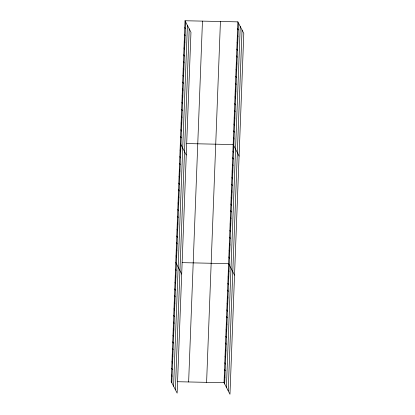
<?xml version="1.0" encoding="UTF-8"?>
<svg xmlns="http://www.w3.org/2000/svg" width="415" height="415" viewBox="0 0 415 415"><rect width="100%" height="100%" fill="white"/><g stroke="black" fill="none" stroke-linecap="round" stroke-linejoin="round"><path stroke-width="0.62" d="M185.028 20.75L171.203 381.587L177.132 393.135L190.962 32.292L185.028 20.75L237.868 21.865L243.797 33.413L229.972 394.25L224.038 382.708L237.868 21.865M171.836 382.827L185.661 21.99M173.584 386.23L187.409 25.388M175.384 389.732L189.214 28.894M188.638 381.956L202.463 21.118M206.603 382.339L220.427 21.497M224.676 383.942L238.501 23.105M226.424 387.345L240.249 26.503M228.224 390.847L242.049 30.01M186.786 143.574L233.168 144.555L239.097 156.097M182.221 262.648L228.603 263.629L234.537 275.171M177.662 381.727L224.038 382.708M237.603 28.682L238.241 29.922M237.344 35.498L237.982 36.738M237.084 42.314L237.717 43.554M236.82 49.131L237.458 50.365M236.56 55.947L237.198 57.182M236.301 62.764L236.934 63.998M236.036 69.58L236.675 70.815M235.777 76.396L236.415 77.631M235.518 83.208L236.151 84.447M235.253 90.024L235.891 91.264M234.994 96.84L235.627 98.08M234.734 103.657L235.367 104.896M234.47 110.473L235.108 111.713M234.21 117.289L234.843 118.524M184.768 27.566L185.401 28.801M233.951 124.106L234.584 125.34M184.504 34.383L185.142 35.617M233.687 130.922L234.325 132.157M184.244 41.199L184.877 42.434M233.427 137.739L234.06 138.973M183.98 48.016L184.618 49.25M183.721 54.827L184.359 56.067M232.914 151.169L233.546 152.404M183.461 61.643L184.094 62.883M232.659 157.783L233.292 159.023M183.197 68.459L183.835 69.699M232.405 164.397L233.043 165.637M182.937 75.276L183.575 76.516M232.151 171.016L232.789 172.251M231.897 177.63L232.535 178.865M182.678 82.092L183.311 83.332M231.643 184.244L232.281 185.484M182.413 88.909L183.051 90.143M231.388 190.859L232.026 192.098M182.154 95.725L182.792 96.96M231.139 197.478L231.772 198.712M181.895 102.541L182.527 103.776M230.885 204.092L231.518 205.326M181.63 109.358L182.268 110.592M230.631 210.706L231.264 211.946M181.371 116.174L182.009 117.409M230.377 217.32L231.015 218.56M181.111 122.985L181.744 124.225M230.123 223.939L230.761 225.174M180.847 129.802L181.485 131.041M229.869 230.553L230.507 231.788M180.587 136.618L181.225 137.858M229.614 237.167L230.252 238.407M180.328 143.434L186.257 154.977M229.365 243.781L229.998 245.021M180.074 150.048L180.707 151.288M229.111 250.401L229.744 251.635M179.82 156.668L180.458 157.902M228.857 257.015L229.49 258.249M179.565 163.282L180.203 164.516M179.311 169.896L179.949 171.136M228.349 270.243L228.987 271.483M179.057 176.51L179.695 177.75M228.094 276.862L228.732 278.097M178.808 183.129L179.441 184.364M227.84 283.476L228.478 284.711M178.554 189.743L179.187 190.978M227.591 290.09L228.224 291.33M178.3 196.357L178.932 197.597M227.337 296.704L227.97 297.944M178.045 202.971L178.683 204.211M227.083 303.324L227.716 304.558M177.791 209.591L178.429 210.825M226.829 309.938L227.467 311.172M177.537 216.205L178.175 217.444M226.574 316.552L227.213 317.791M177.283 222.819L177.921 224.059M226.32 323.166L226.958 324.406M177.029 229.438L177.667 230.673M226.066 329.785L226.704 331.02M176.78 236.052L177.413 237.287M225.817 336.399L226.45 337.634M176.525 242.666L177.158 243.906M225.563 343.013L226.196 344.253M176.271 249.28L176.904 250.52M225.309 349.627L225.942 350.867M176.017 255.899L176.655 257.134M225.055 356.246L225.693 357.481M175.763 262.513L181.697 274.056M224.8 362.86L225.438 364.095M175.509 269.127L176.147 270.367M224.546 369.475L225.184 370.714M175.255 275.742L175.893 276.981M224.292 376.089L224.93 377.328M175.006 282.361L175.638 283.595M174.751 288.975L175.384 290.21M174.497 295.589L175.13 296.829M174.243 302.203L174.881 303.443M173.989 308.822L174.627 310.057M173.735 315.436L174.373 316.671M173.48 322.05L174.118 323.29M173.231 328.664L173.864 329.904M172.977 335.284L173.61 336.518M172.723 341.898L173.356 343.132M172.469 348.512L173.107 349.752M172.215 355.126L172.853 356.366M171.96 361.745L172.599 362.98M171.706 368.359L172.344 369.594M171.457 374.973L172.09 376.213"/></g></svg>
